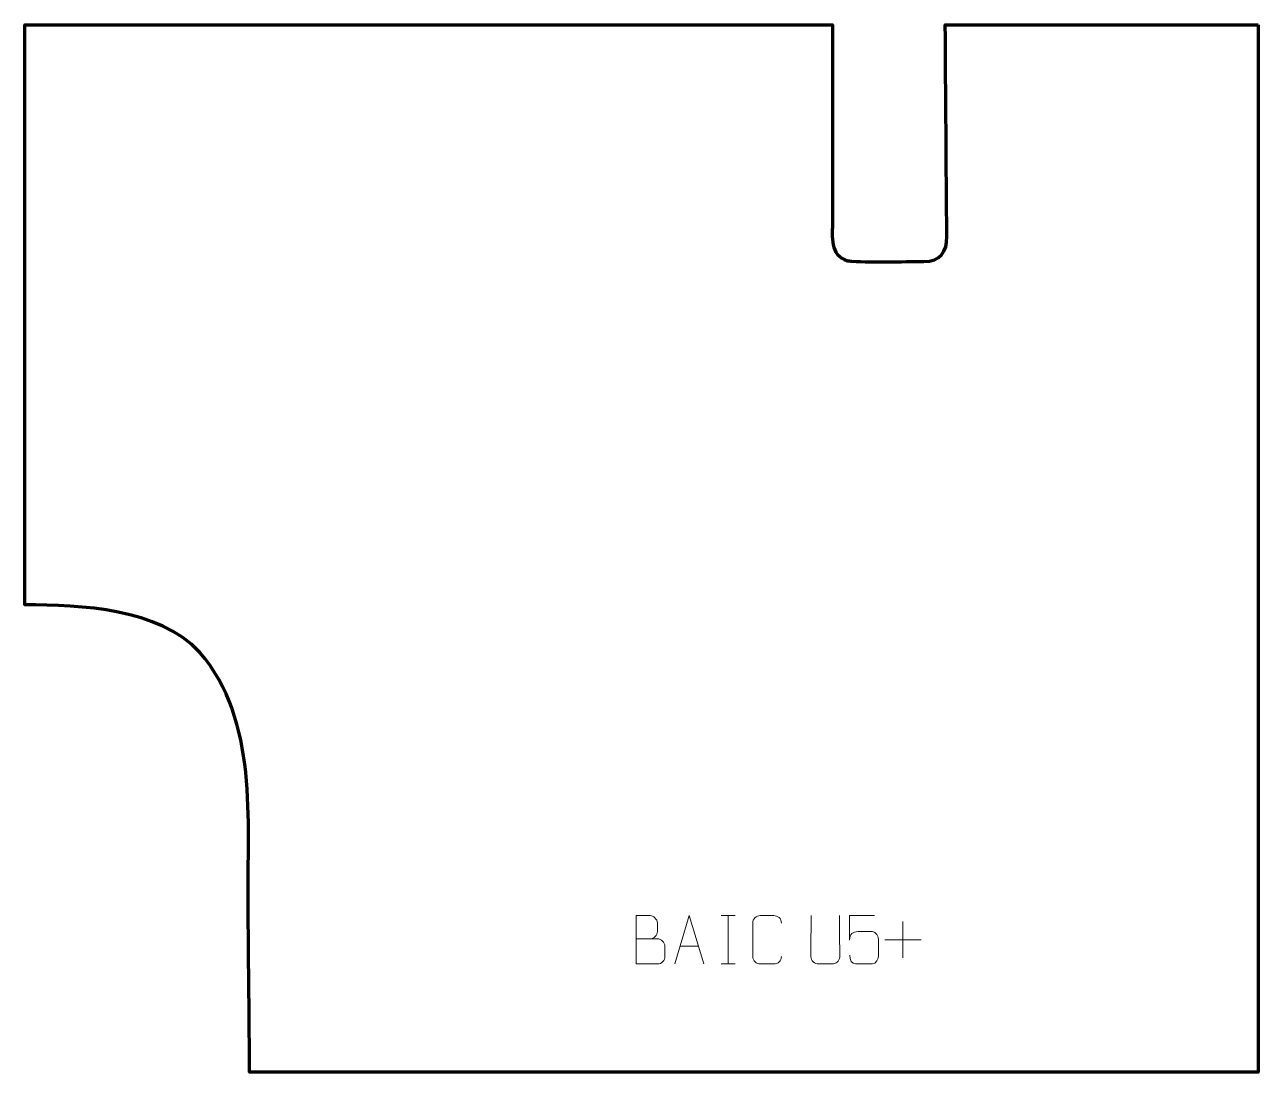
# Model space of a CAD drawing. Header units: millimetres. Extents: x 887 to 1523, y 226 to 766.
import ezdxf

# ---------------------------------------------------------------- set-up
doc = ezdxf.new("R2010")
doc.units = ezdxf.units.MM
doc.header["$MEASUREMENT"] = 0
doc.layers.add('layer 2', color=7, linetype='Continuous')
doc.layers.add('layer 3', color=7, linetype='Continuous')

msp = doc.modelspace()

# ---------------------------------------------------------------- linework, layer by layer
at = {"layer": 'layer 2', "color": 142, "lineweight": 9}
for points, knots in [([(1202.221, 294.9151), (1205.8596, 294.9155), (1209.4467, 294.9155), (1213.0861, 294.9151), (1213.0861, 294.9151), (1215.0615, 294.8978), (1216.9851, 293.1617), (1216.9851, 291.1121), (1216.9851, 291.1121), (1216.9847, 289.9835), (1216.9847, 286.9341), (1216.9851, 285.8052), (1216.9851, 285.8052), (1217.0027, 283.9473), (1215.4606, 281.9334), (1213.1391, 281.9503), (1213.1391, 281.9503), (1209.4993, 281.9507), (1205.8599, 281.9507), (1202.221, 281.9503), (1202.221, 281.9503), (1202.221, 290.2686), (1202.221, 298.5864), (1202.221, 306.9039), (1202.221, 306.9039), (1204.5947, 306.9039), (1206.9688, 306.9039), (1209.343, 306.9039), (1209.343, 306.9039), (1211.0238, 306.9215), (1213.1206, 305.011), (1213.1383, 303.0486), (1213.1383, 303.0486), (1213.1379, 300.9825), (1213.1379, 300.8365), (1213.1383, 298.77), (1213.1383, 298.77), (1213.1556, 296.7039), (1211.3011, 294.8978), (1209.2911, 294.9151)], [0, 0, 0, 0, 0.09090909, 0.09090909, 0.09090909, 0.09090909, 0.18181818, 0.18181818, 0.18181818, 0.18181818, 0.27272727, 0.27272727, 0.27272727, 0.27272727, 0.36363636, 0.36363636, 0.36363636, 0.36363636, 0.45454545, 0.45454545, 0.45454545, 0.45454545, 0.54545455, 0.54545455, 0.54545455, 0.54545455, 0.63636364, 0.63636364, 0.63636364, 0.63636364, 0.72727273, 0.72727273, 0.72727273, 0.72727273, 0.81818182, 0.81818182, 0.81818182, 0.81818182, 1, 1, 1, 1]), ([(1222.1327, 281.9504), (1222.1327, 281.9504), (1229.5037, 306.9039), (1229.5037, 306.9039), (1229.5037, 306.9039), (1229.5037, 306.9039), (1237.0736, 281.9504), (1237.0736, 281.9504)], [0, 0, 0, 0, 0.33333333, 0.33333333, 0.33333333, 0.33333333, 1, 1, 1, 1]), ([(1277.0732, 285.7721), (1276.9334, 283.4487), (1275.2562, 281.9691), (1273.1085, 281.9583), (1273.1085, 281.9583), (1270.7766, 281.9587), (1268.4447, 281.9587), (1266.1132, 281.9583), (1266.1132, 281.9583), (1264.1882, 281.8529), (1262.2161, 283.7374), (1262.2273, 285.7547), (1262.2273, 285.7547), (1262.2277, 291.5248), (1262.2277, 297.2945), (1262.2273, 303.0638), (1262.2273, 303.0638), (1262.2315, 305.2019), (1263.9782, 306.9211), (1266.1306, 306.9076), (1266.1306, 306.9076), (1268.4563, 306.9076), (1270.7824, 306.9076), (1273.1085, 306.9076), (1273.1085, 306.9076), (1275.0551, 306.9431), (1277.0465, 305.4516), (1277.0732, 303.014)], [0, 0, 0, 0, 0.125, 0.125, 0.125, 0.125, 0.25, 0.25, 0.25, 0.25, 0.375, 0.375, 0.375, 0.375, 0.5, 0.5, 0.5, 0.5, 0.625, 0.625, 0.625, 0.625, 0.75, 0.75, 0.75, 0.75, 1, 1, 1, 1]), ([(1306.9774, 306.9121), (1306.977, 301.3726), (1307.0728, 291.1708), (1307.0732, 285.6304), (1307.0732, 285.6304), (1306.9334, 283.3909), (1305.2562, 281.9647), (1303.1085, 281.9542), (1303.1085, 281.9542), (1300.7766, 281.9546), (1298.4447, 281.9546), (1296.1132, 281.9542), (1296.1132, 281.9542), (1294.1882, 281.8527), (1292.2161, 283.6692), (1292.2273, 285.6137), (1292.2273, 285.6137), (1292.2276, 291.1756), (1292.323, 301.351), (1292.3226, 306.9121)], [0, 0, 0, 0, 0.16666667, 0.16666667, 0.16666667, 0.16666667, 0.33333333, 0.33333333, 0.33333333, 0.33333333, 0.5, 0.5, 0.5, 0.5, 0.66666667, 0.66666667, 0.66666667, 0.66666667, 1, 1, 1, 1]), ([(1325.0443, 306.8859), (1325.0443, 306.8859), (1312.1926, 306.8859), (1312.1926, 306.8859), (1312.1926, 306.8859), (1312.1929, 302.6553), (1312.1929, 298.4244), (1312.1926, 294.1932), (1312.1926, 294.1932), (1312.1923, 297.5033), (1313.8233, 298.5751), (1316.6353, 298.6356), (1316.6353, 298.6356), (1319.0749, 298.6359), (1321.5144, 298.6359), (1323.9536, 298.6356), (1323.9536, 298.6356), (1325.6034, 298.6424), (1327.0783, 296.2619), (1327.1068, 294.1932), (1327.1068, 294.1932), (1327.1065, 291.6059), (1327.1065, 289.0183), (1327.1068, 286.4306), (1327.1068, 286.4306), (1327.153, 284.4712), (1325.6536, 282.0349), (1324.0277, 281.9764), (1324.0277, 281.9764), (1322.0712, 281.9767), (1317.1762, 281.9767), (1315.2192, 281.9764), (1315.2192, 281.9764), (1313.3737, 281.9676), (1312.2666, 283.9324), (1312.2458, 286.4835)], [0, 0, 0, 0, 0.1, 0.1, 0.1, 0.1, 0.2, 0.2, 0.2, 0.2, 0.3, 0.3, 0.3, 0.3, 0.4, 0.4, 0.4, 0.4, 0.5, 0.5, 0.5, 0.5, 0.6, 0.6, 0.6, 0.6, 0.7, 0.7, 0.7, 0.7, 0.8, 0.8, 0.8, 0.8, 1, 1, 1, 1])]:
    msp.add_open_spline(points, degree=3, knots=knots, dxfattribs=at)
for points in [[(1246.0191, 306.9039), (1246.0191, 306.9039), (1253.1872, 306.9039), (1253.1872, 306.9039)], [(1249.6031, 306.9039), (1249.6031, 306.9039), (1249.6031, 281.9504), (1249.6031, 281.9504)], [(1339.6502, 303.7809), (1339.6502, 303.7809), (1339.6502, 285.0814), (1339.6502, 285.0814)], [(1330.3005, 294.4311), (1330.3005, 294.4311), (1349, 294.4311), (1349, 294.4311)], [(1224.8553, 291.1998), (1224.8553, 291.1998), (1234.351, 291.1998), (1234.351, 291.1998)], [(1246.0191, 281.9504), (1246.0191, 281.9504), (1253.1872, 281.9504), (1253.1872, 281.9504)]]:
    msp.add_open_spline(points, degree=3, dxfattribs=at)
at = {"layer": 'layer 3', "color": 242, "lineweight": 158}
msp.add_open_spline([(1522.8508, 766.1085), (1522.8508, 766.1085), (1361.4786, 766.1085), (1361.4786, 766.1085), (1361.4786, 766.1085), (1361.7635, 729.7412), (1361.9305, 693.3347), (1362.3345, 656.9733), (1362.3345, 656.9733), (1362.4248, 648.8462), (1358.8209, 644.1023), (1350.4907, 644.0598), (1350.4907, 644.0598), (1338.6325, 643.9992), (1325.0558, 643.484), (1313.3878, 644.211), (1313.3878, 644.211), (1312.5933, 644.2605), (1311.9297, 644.3058), (1311.1524, 644.4672), (1311.1524, 644.4672), (1301.6599, 647.2908), (1303.3505, 656.8011), (1303.3527, 664.6907), (1303.3527, 664.6907), (1303.3621, 698.4965), (1303.3534, 732.3026), (1303.3534, 766.1085), (1303.3534, 766.1085), (1303.3534, 766.1085), (886.9625, 766.1085), (886.9625, 766.1085), (886.9625, 766.1085), (886.9625, 766.1085), (886.9625, 467.0646), (886.9625, 467.0646), (886.9625, 467.0646), (916.3649, 466.9614), (955.8636, 465.4798), (977.2698, 442.5037), (977.2698, 442.5037), (1007.4727, 407.4426), (1001.7338, 355.9481), (1002.1311, 312.6635), (1002.1311, 312.6635), (1002.3806, 285.4843), (1002.6274, 258.3052), (1002.8752, 231.1261), (1002.8752, 231.1261), (1002.8904, 229.4536), (1002.9057, 227.781), (1002.9209, 226.1085), (1002.9209, 226.1085), (1002.9209, 226.1085), (1522.8508, 226.1085), (1522.8508, 226.1085), (1522.8508, 226.1085), (1522.8508, 226.1085), (1522.8508, 766.1085), (1522.8508, 766.1085)], degree=3, knots=[0, 0, 0, 0, 0.0625, 0.0625, 0.0625, 0.0625, 0.125, 0.125, 0.125, 0.125, 0.1875, 0.1875, 0.1875, 0.1875, 0.25, 0.25, 0.25, 0.25, 0.3125, 0.3125, 0.3125, 0.3125, 0.375, 0.375, 0.375, 0.375, 0.4375, 0.4375, 0.4375, 0.4375, 0.5, 0.5, 0.5, 0.5, 0.5625, 0.5625, 0.5625, 0.5625, 0.625, 0.625, 0.625, 0.625, 0.6875, 0.6875, 0.6875, 0.6875, 0.75, 0.75, 0.75, 0.75, 0.8125, 0.8125, 0.8125, 0.8125, 0.875, 0.875, 0.875, 0.875, 1, 1, 1, 1], dxfattribs=at)

doc.saveas('drawing.dxf')
